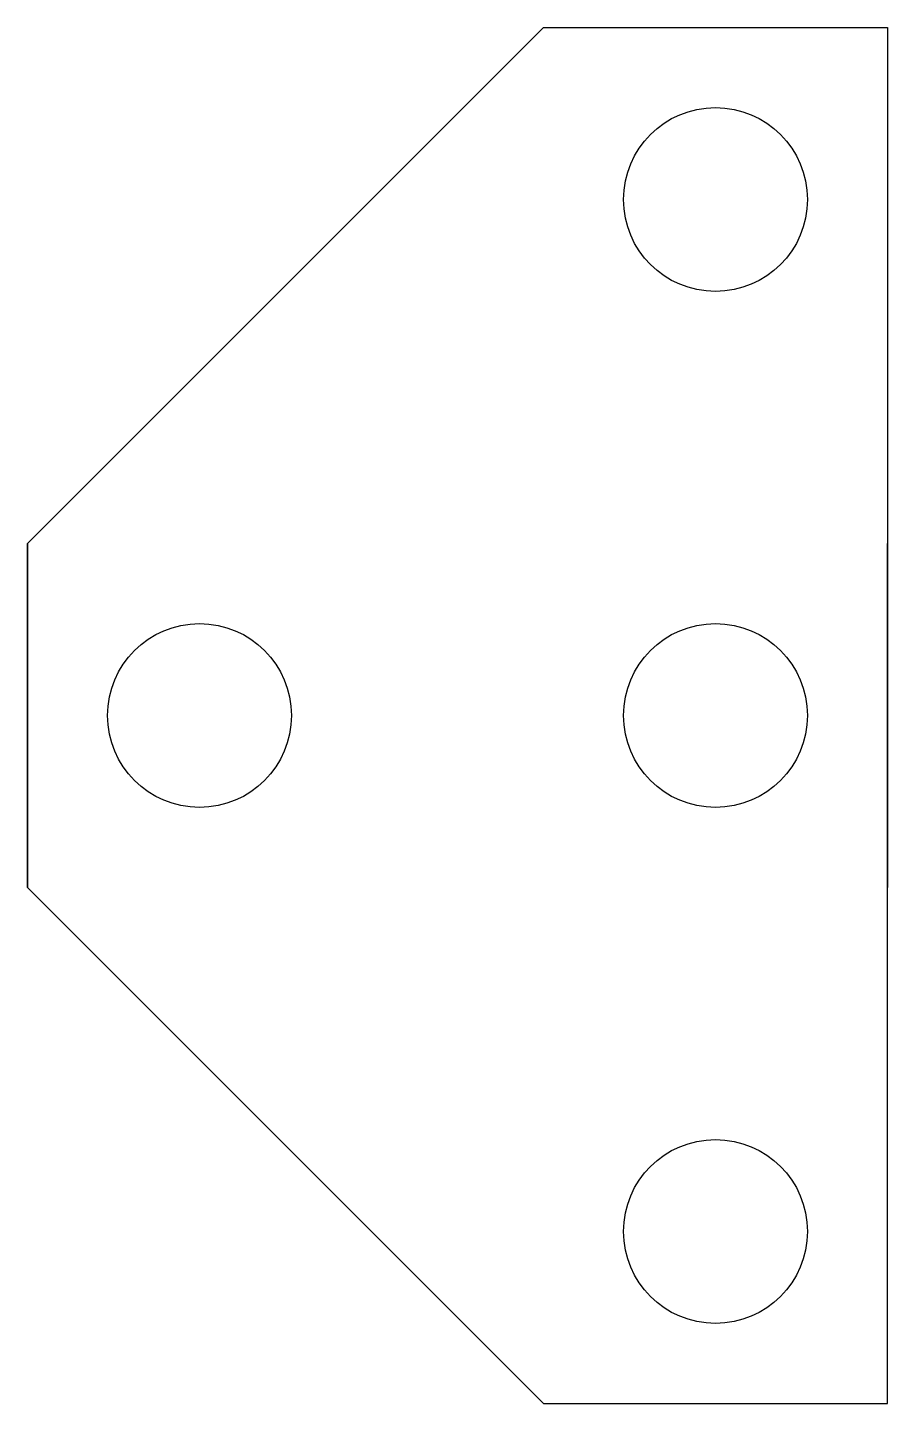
# Model space of a CAD drawing. Header units: inches. Extents: x 0 to 2.5, y 0 to 4.
import ezdxf

# ---------------------------------------------------------------- set-up
doc = ezdxf.new("R2010")
doc.units = ezdxf.units.IN
doc.header["$MEASUREMENT"] = 0

msp = doc.modelspace()

# ---------------------------------------------------------------- linework, layer by layer
for p, q in [((0, 2.5), (1.5, 4)), ((1.5, 4), (2.5, 4)), ((2.5, 4), (2.5, 1.5)), ((0, 1.5), (0, 2.5)), ((0, 2.5), (0, 1.5)), ((2.5, 0), (2.5, 2.5)), ((0, 1.5), (1.5, 0)), ((1.5, 0), (2.5, 0))]:
    msp.add_line(p, q)
for centre in [(2, 3.5), (0.5, 2), (2, 2), (2, 0.5)]:
    msp.add_circle(centre, 0.2673)

doc.saveas('drawing.dxf')
